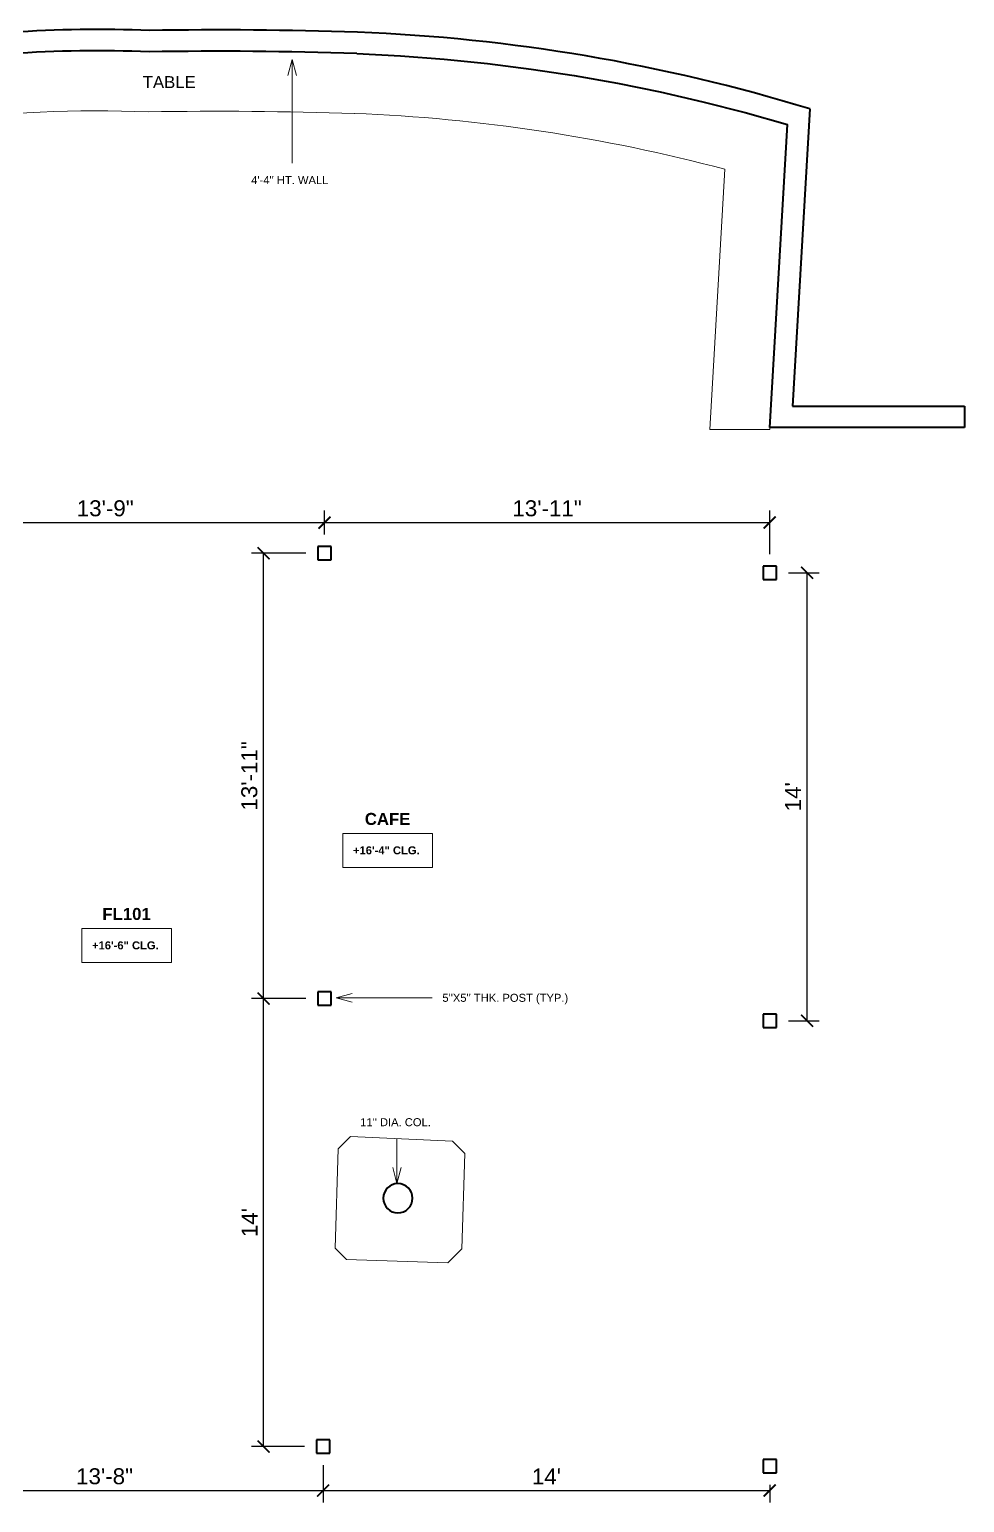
# Model space of a CAD drawing. Header units: inches. Extents: x -2078 to 106214, y -964 to 6385.
# Drawn here: x 104977 to 105327, y 3657 to 4210 of the extents above; entities that cross this region are included whole.
import ezdxf

# ---------------------------------------------------------------- set-up
doc = ezdxf.new("R2010")
doc.units = ezdxf.units.IN
doc.header["$MEASUREMENT"] = 0
for name, color, linetype, lineweight in [('A-ANNO', 2, 'Continuous', 5), ('A-ANNO-DIMS', 1, 'Continuous', 9), ('A-COLS', 3, 'Continuous', 9), ('A-DETAIL-3', 40, 'Continuous', 15), ('A-WALL', 3, 'Continuous', 40)]:
    doc.layers.add(name, color=color, linetype=linetype, lineweight=lineweight)
doc.styles.add('Arial', font='arial.ttf')
doc.styles.add('Arial_1', font='arial.ttf', dxfattribs={"height": 0.0625})
doc.styles.add('Arial_B', font='arialbd.ttf', dxfattribs={"height": 4.5})
doc.styles.add('Arial_B_1', font='arialbd.ttf', dxfattribs={"height": 3})
doc.styles.add('Jay Cad', font='arial.ttf', dxfattribs={"height": 0.125})
doc.dimstyles.new('Jay Cad - DIMS', dxfattribs={"dimtxt": 0.125, "dimasz": 0.09375, "dimexe": 0.09375, "dimexo": 0.09375, "dimgap": 0.046875, "dimtad": 1, "dimdec": 1, "dimzin": 0, "dimdsep": 46, "dimlunit": 4, "dimtxsty": 'Jay Cad', "dimblk": 'ARCHTICK', "dimcen": 0.09, "dimclrd": 1, "dimclre": 1, "dimclrt": 256, "dimadec": 0, "dimazin": 0, "dimtfac": 1, "dimtdec": 1, "dimtofl": 0, "dimtmove": 1, "dimatfit": 3, "dimfxl": 1, "dimtolj": 1, "dimtzin": 0, "dimarcsym": 0})

# ---------------------------------------------------------------- blocks, each defined once
blk = doc.blocks.new('JC_COLUMN SQUARE - COLUMN - SQUARE-1446501-Flag Court Cafe - Floor Plan')
at = {"layer": 'A-COLS', "lineweight": 40}
for p, q in [((2.5, 2.5), (-2.5, 2.5)), ((-2.5, 2.5), (-2.5, -2.5)), ((2.5, -2.5), (2.5, 2.5)), ((-2.5, -2.5), (2.5, -2.5))]:
    blk.add_line(p, q, dxfattribs=at)
blk = doc.blocks.new('Round - 11__-1451813-Flag Court Cafe - Floor Plan')
at = {"layer": 'A-COLS', "lineweight": 40}
for start, end in [(90, 180), (180, 360), (360, 90)]:
    blk.add_arc((0, 0), 5.5, start, end, dxfattribs=at)
blk = doc.blocks.new('_ArchTick')
at = {"color": 0, "linetype": 'ByBlock', "const_width": 0.15}
blk.add_lwpolyline([(-0.5, -0.5), (0.5, 0.5)], dxfattribs=at)
blk = doc.blocks.new('*D172')
at = {"layer": 'A-ANNO-DIMS', "color": 1, "lineweight": -2, "transparency": 16777216}
for p, q in [((104922.88, 3978.1), (104922.88, 4029.28)), ((105087.38, 4020.29), (105087.38, 4029.28)), ((104922.88, 4024.78), (105087.38, 4024.78))]:
    blk.add_line(p, q, dxfattribs=at)
at = {"layer": 'Defpoints', "color": 0, "transparency": 16777216}
for p in [(105087.38, 4024.78), (105087.38, 4015.79), (104922.88, 3973.6)]:
    blk.add_point(p, dxfattribs=at)
at = {"layer": 'A-ANNO-DIMS', "color": 1, "lineweight": -2, "transparency": 16777216, "xscale": 4.5, "yscale": 4.5, "zscale": 4.5, "rotation": 180}
blk.add_blockref('_ArchTick', (104922.88, 4024.78), dxfattribs=at)
at = {"layer": 'A-ANNO-DIMS', "color": 1, "lineweight": -2, "transparency": 16777216, "xscale": 4.5, "yscale": 4.5, "zscale": 4.5}
blk.add_blockref('_ArchTick', (105087.38, 4024.78), dxfattribs=at)
at = {"layer": 'A-ANNO-DIMS', "transparency": 16777216, "insert": (105005.13, 4030.1), "char_height": 6, "width": 0.7487, "attachment_point": 5, "style": 'Jay Cad'}
blk.add_mtext('\\A1;13\'-9"', dxfattribs=at)
blk = doc.blocks.new('*D173')
at = {"layer": 'A-ANNO-DIMS', "color": 1, "lineweight": -2, "transparency": 16777216}
for p, q in [((105080.38, 4013.29), (105060.03, 4013.29)), ((105064.53, 3846.29), (105064.53, 4013.29)), ((105080.38, 3846.29), (105060.03, 3846.29))]:
    blk.add_line(p, q, dxfattribs=at)
at = {"layer": 'Defpoints', "color": 0, "transparency": 16777216}
for p in [(105064.53, 4013.29), (105084.88, 4013.29), (105084.88, 3846.29)]:
    blk.add_point(p, dxfattribs=at)
at = {"layer": 'A-ANNO-DIMS', "color": 1, "lineweight": -2, "transparency": 16777216, "xscale": 4.5, "yscale": 4.5, "zscale": 4.5}
for p, rotation in [((105064.53, 4013.29), 90), ((105064.53, 3846.29), 270)]:
    blk.add_blockref('_ArchTick', p, dxfattribs=dict(at, rotation=rotation))
at = {"layer": 'A-ANNO-DIMS', "transparency": 16777216, "insert": (105059.21, 3929.79), "char_height": 6, "width": 0.5739, "attachment_point": 5, "rotation": 90, "style": 'Jay Cad'}
blk.add_mtext('\\A1;13\'-11"', dxfattribs=at)
blk = doc.blocks.new('*D174')
at = {"layer": 'A-ANNO-DIMS', "color": 1, "lineweight": -2, "transparency": 16777216}
for p, q in [((105080.38, 3846.29), (105060.03, 3846.29)), ((105064.53, 3678.29), (105064.53, 3846.29)), ((105079.88, 3678.29), (105060.03, 3678.29))]:
    blk.add_line(p, q, dxfattribs=at)
at = {"layer": 'Defpoints', "color": 0, "transparency": 16777216}
for p in [(105064.53, 3846.29), (105084.88, 3846.29), (105084.38, 3678.29)]:
    blk.add_point(p, dxfattribs=at)
at = {"layer": 'A-ANNO-DIMS', "color": 1, "lineweight": -2, "transparency": 16777216, "xscale": 4.5, "yscale": 4.5, "zscale": 4.5}
for p, rotation in [((105064.53, 3846.29), 90), ((105064.53, 3678.29), 270)]:
    blk.add_blockref('_ArchTick', p, dxfattribs=dict(at, rotation=rotation))
at = {"layer": 'A-ANNO-DIMS', "transparency": 16777216, "insert": (105059.26, 3762.29), "char_height": 6, "width": 0.4874, "attachment_point": 5, "rotation": 90, "style": 'Jay Cad'}
blk.add_mtext("\\A1;14'", dxfattribs=at)
blk = doc.blocks.new('*D175')
at = {"layer": 'A-ANNO-DIMS', "color": 1, "lineweight": -2, "transparency": 16777216}
for p, q in [((104922.88, 3677.13), (104922.88, 3657.31)), ((105086.88, 3671.29), (105086.88, 3657.31)), ((104922.88, 3661.81), (105086.88, 3661.81))]:
    blk.add_line(p, q, dxfattribs=at)
at = {"layer": 'Defpoints', "color": 0, "transparency": 16777216}
for p in [(104922.88, 3681.63), (105086.88, 3675.79), (105086.88, 3661.81)]:
    blk.add_point(p, dxfattribs=at)
at = {"layer": 'A-ANNO-DIMS', "color": 1, "lineweight": -2, "transparency": 16777216, "xscale": 4.5, "yscale": 4.5, "zscale": 4.5, "rotation": 180}
blk.add_blockref('_ArchTick', (104922.88, 3661.81), dxfattribs=at)
at = {"layer": 'A-ANNO-DIMS', "color": 1, "lineweight": -2, "transparency": 16777216, "xscale": 4.5, "yscale": 4.5, "zscale": 4.5}
blk.add_blockref('_ArchTick', (105086.88, 3661.81), dxfattribs=at)
at = {"layer": 'A-ANNO-DIMS', "transparency": 16777216, "insert": (105004.88, 3667.13), "char_height": 6, "width": 0.4874, "attachment_point": 5, "style": 'Jay Cad'}
blk.add_mtext('\\A1;13\'-8"', dxfattribs=at)
blk = doc.blocks.new('*D176')
at = {"layer": 'A-ANNO-DIMS', "color": 1, "lineweight": -2, "transparency": 16777216}
for p, q in [((105087.38, 4020.29), (105087.38, 4029.28)), ((105254.38, 4012.97), (105254.38, 4029.28)), ((105087.38, 4024.78), (105254.38, 4024.78))]:
    blk.add_line(p, q, dxfattribs=at)
at = {"layer": 'Defpoints', "color": 0, "transparency": 16777216}
for p in [(105254.38, 4024.78), (105087.38, 4015.79), (105254.38, 4008.47)]:
    blk.add_point(p, dxfattribs=at)
at = {"layer": 'A-ANNO-DIMS', "color": 1, "lineweight": -2, "transparency": 16777216, "xscale": 4.5, "yscale": 4.5, "zscale": 4.5, "rotation": 180}
blk.add_blockref('_ArchTick', (105087.38, 4024.78), dxfattribs=at)
at = {"layer": 'A-ANNO-DIMS', "color": 1, "lineweight": -2, "transparency": 16777216, "xscale": 4.5, "yscale": 4.5, "zscale": 4.5}
blk.add_blockref('_ArchTick', (105254.38, 4024.78), dxfattribs=at)
at = {"layer": 'A-ANNO-DIMS', "transparency": 16777216, "insert": (105170.88, 4030.1), "char_height": 6, "width": 0.5739, "attachment_point": 5, "style": 'Jay Cad'}
blk.add_mtext('\\A1;13\'-11"', dxfattribs=at)
blk = doc.blocks.new('*D177')
at = {"layer": 'A-ANNO-DIMS', "color": 1, "lineweight": -2, "transparency": 16777216}
for p, q in [((105261.38, 4005.97), (105272.93, 4005.97)), ((105268.43, 3837.97), (105268.43, 4005.97)), ((105261.38, 3837.97), (105272.93, 3837.97))]:
    blk.add_line(p, q, dxfattribs=at)
at = {"layer": 'Defpoints', "color": 0, "transparency": 16777216}
for p in [(105256.88, 4005.97), (105268.43, 4005.97), (105256.88, 3837.97)]:
    blk.add_point(p, dxfattribs=at)
at = {"layer": 'A-ANNO-DIMS', "color": 1, "lineweight": -2, "transparency": 16777216, "xscale": 4.5, "yscale": 4.5, "zscale": 4.5}
for p, rotation in [((105268.43, 4005.97), 90), ((105268.43, 3837.97), 270)]:
    blk.add_blockref('_ArchTick', p, dxfattribs=dict(at, rotation=rotation))
at = {"layer": 'A-ANNO-DIMS', "transparency": 16777216, "insert": (105263.17, 3921.97), "char_height": 6, "width": 0.4874, "attachment_point": 5, "rotation": 90, "style": 'Jay Cad'}
blk.add_mtext("\\A1;14'", dxfattribs=at)
blk = doc.blocks.new('*D178')
at = {"layer": 'A-ANNO-DIMS', "color": 1, "lineweight": -2, "transparency": 16777216}
for p, q in [((105086.88, 3671.29), (105086.88, 3657.31)), ((105254.38, 3663.97), (105254.38, 3657.31)), ((105086.88, 3661.81), (105254.38, 3661.81))]:
    blk.add_line(p, q, dxfattribs=at)
at = {"layer": 'Defpoints', "color": 0, "transparency": 16777216}
for p in [(105086.88, 3675.79), (105254.38, 3668.47), (105254.38, 3661.81)]:
    blk.add_point(p, dxfattribs=at)
at = {"layer": 'A-ANNO-DIMS', "color": 1, "lineweight": -2, "transparency": 16777216, "xscale": 4.5, "yscale": 4.5, "zscale": 4.5, "rotation": 180}
blk.add_blockref('_ArchTick', (105086.88, 3661.81), dxfattribs=at)
at = {"layer": 'A-ANNO-DIMS', "color": 1, "lineweight": -2, "transparency": 16777216, "xscale": 4.5, "yscale": 4.5, "zscale": 4.5}
blk.add_blockref('_ArchTick', (105254.38, 3661.81), dxfattribs=at)
at = {"layer": 'A-ANNO-DIMS', "transparency": 16777216, "insert": (105170.63, 3667.08), "char_height": 6, "width": 0.8352, "attachment_point": 5, "style": 'Jay Cad'}
blk.add_mtext("\\A1;14'", dxfattribs=at)

msp = doc.modelspace()

# ---------------------------------------------------------------- linework, layer by layer
at = {"layer": 'A-ANNO', "color": 250}
for p, q in [((105075.211, 4198.48), (105073.604, 4192.48)), ((105075.211, 4198.48), (105076.819, 4192.48)), ((105075.211, 4198.48), (105075.211, 4159.55)), ((105091.809, 3846.579), (105097.809, 3848.187)), ((105091.809, 3846.579), (105097.809, 3844.972)), ((105091.809, 3846.579), (105127.76, 3846.579)), ((105114.575, 3776.904), (105114.575, 3793.589)), ((105114.575, 3776.904), (105112.967, 3782.904)), ((105114.575, 3776.904), (105116.183, 3782.904))]:
    msp.add_line(p, q, dxfattribs=at)
at = {"layer": 'A-ANNO', "flags": 128}
for points in [[(105094.24, 3908.218), (105127.923, 3908.218), (105127.923, 3895.417), (105094.24, 3895.417)], [(104996.346, 3872.585), (105030.029, 3872.585), (105030.029, 3859.784), (104996.346, 3859.784)]]:
    msp.add_lwpolyline(points, close=True, dxfattribs=at)
at = {"layer": 'A-DETAIL-3', "lineweight": 9}
for p, q in [((105231.905, 4059.744), (105237.535, 4157.291)), ((105254.479, 4060.374), (105254.443, 4059.744)), ((105231.905, 4059.744), (105254.443, 4059.744)), ((105092.5, 3789.93), (105091.418, 3752.716)), ((105097.156, 3794.586), (105092.5, 3789.93)), ((105135.38, 3792.786), (105097.156, 3794.586)), ((105139.98, 3788.186), (105135.38, 3792.786)), ((105138.941, 3752.451), (105139.98, 3788.186)), ((105091.418, 3752.716), (105095.661, 3748.473)), ((105133.638, 3747.147), (105138.941, 3752.451)), ((105095.661, 3748.473), (105133.638, 3747.147))]:
    msp.add_line(p, q, dxfattribs=at)
for centre, radius, start, end in [((105002.529, 3718.902), 460.29, 87.65561, 97.76179), ((105047.375, 2561.113), 1617.903, 88.179818, 90.921423), ((105073.313, 3538.3), 640.405, 75.141435, 87.737876)]:
    msp.add_arc(centre, radius, start, end, dxfattribs=at)
at = {"layer": 'A-WALL'}
for p, q in [((105269.391, 4179.913), (105262.954, 4068.374)), ((105254.479, 4060.374), (105261.041, 4174.069)), ((105262.954, 4068.374), (105327.479, 4068.374)), ((105327.479, 4068.374), (105327.479, 4060.374)), ((105327.479, 4060.374), (105254.479, 4060.374))]:
    msp.add_line(p, q, dxfattribs=at)
at = {"layer": 'A-WALL', "flags": 128}
msp.add_lwpolyline([(105099.479, 4200.689), (105115.872, 4199.838), (105132.24, 4198.581), (105148.571, 4196.919), (105164.856, 4194.854), (105181.085, 4192.386), (105197.248, 4189.517), (105213.334, 4186.249), (105229.335, 4182.583), (105245.241, 4178.522), (105261.04, 4174.069)], dxfattribs=at)
at = {"layer": 'A-WALL'}
for centre, radius, start, end in [((105002.529, 3718.902), 490.79, 87.75826, 99.91356), ((105047.375, 2561.113), 1648.403, 88.178747, 90.891545), ((105073.313, 3538.3), 670.905, 73.00677, 87.740515), ((105002.529, 3718.902), 482.79, 87.73237, 100.08559), ((105047.375, 2561.113), 1640.403, 88.179818, 90.899209)]:
    msp.add_arc(centre, radius, start, end, dxfattribs=at)

# ---------------------------------------------------------------- block references
at = {"layer": 'A-COLS'}
for name, p in [('JC_COLUMN SQUARE - COLUMN - SQUARE-1446501-Flag Court Cafe - Floor Plan', (105087.378, 4013.294)), ('JC_COLUMN SQUARE - COLUMN - SQUARE-1446501-Flag Court Cafe - Floor Plan', (105254.378, 4005.966)), ('JC_COLUMN SQUARE - COLUMN - SQUARE-1446501-Flag Court Cafe - Floor Plan', (105087.378, 3846.294)), ('JC_COLUMN SQUARE - COLUMN - SQUARE-1446501-Flag Court Cafe - Floor Plan', (105254.378, 3837.966)), ('Round - 11__-1451813-Flag Court Cafe - Floor Plan', (105114.905, 3771.431)), ('JC_COLUMN SQUARE - COLUMN - SQUARE-1446501-Flag Court Cafe - Floor Plan', (105086.876, 3678.294)), ('JC_COLUMN SQUARE - COLUMN - SQUARE-1446501-Flag Court Cafe - Floor Plan', (105254.378, 3670.966))]:
    msp.add_blockref(name, p, dxfattribs=at)

# ---------------------------------------------------------------- texts
at = {"layer": 'A-ANNO', "attachment_point": 1}
for s, insert, char_height, width, style in [('TABLE', (105019.187, 4192.197), 4.5, 24.3915, 'Arial'), ("4'-4'' HT. WALL", (105059.895, 4154.71), 3, 36.966, 'Arial_1'), ('CAFE', (105102.496, 3915.907), 4.5, 20.7555, 'Arial_B'), ('+16\'-4" CLG.', (105098.08, 3903.378), 3, 31.3605, 'Arial_B_1'), ('FL101', (105004.046, 3880.274), 4.5, 22.119, 'Arial_B'), ('+16\'-6" CLG.', (105000.186, 3867.745), 3, 31.3605, 'Arial_B_1'), ("5''X5'' THK. POST (TYP.)", (105131.6, 3848.079), 3, 59.5395, 'Arial_1'), ("11'' DIA. COL.", (105100.761, 3801.436), 3, 33.33, 'Arial_1')]:
    msp.add_mtext(s, dxfattribs=dict(at, insert=insert, char_height=char_height, width=width, style=style))

# ---------------------------------------------------------------- dimensions: what is measured, and where the dimension line sits
at = {"layer": 'A-ANNO-DIMS'}
for base, p1, p2, picture, middle in [((105087.378, 4024.782), (104922.876, 3973.603), (105087.378, 4015.794), '*D172', (105005.127, 4030.098)), ((105254.378, 3661.815), (105086.876, 3675.794), (105254.378, 3668.466), '*D178', (105170.627, 3667.077))]:
    dim = msp.add_linear_dim(base=base, p1=p1, p2=p2, dimstyle='Jay Cad - DIMS', override={"dimdec": 0}, dxfattribs=at)
    dim.commit()
    dim.dimension.update_dxf_attribs({"geometry": picture, "text_midpoint": middle})
for base, p1, p2, picture, middle in [((105254.378, 4024.782), (105087.378, 4015.794), (105254.378, 4008.466), '*D176', (105170.878, 4030.098)), ((105086.876, 3661.815), (104922.876, 3681.629), (105086.876, 3675.794), '*D175', (105004.876, 3667.13))]:
    dim = msp.add_linear_dim(base=base, p1=p1, p2=p2, dimstyle='Jay Cad - DIMS', dxfattribs=at)
    dim.commit()
    dim.dimension.update_dxf_attribs({"geometry": picture, "text_midpoint": middle})
for base, p1, p2, picture, middle in [((105064.526, 4013.294), (105084.878, 3846.294), (105084.878, 4013.294), '*D173', (105059.211, 3929.794)), ((105268.433, 4005.966), (105256.878, 3837.966), (105256.878, 4005.966), '*D177', (105263.171, 3921.966)), ((105064.526, 3846.294), (105084.376, 3678.294), (105084.878, 3846.294), '*D174', (105059.264, 3762.294))]:
    dim = msp.add_linear_dim(base=base, p1=p1, p2=p2, angle=90, dimstyle='Jay Cad - DIMS', dxfattribs=at)
    dim.commit()
    dim.dimension.update_dxf_attribs({"geometry": picture, "text_midpoint": middle})

doc.saveas('drawing.dxf')
